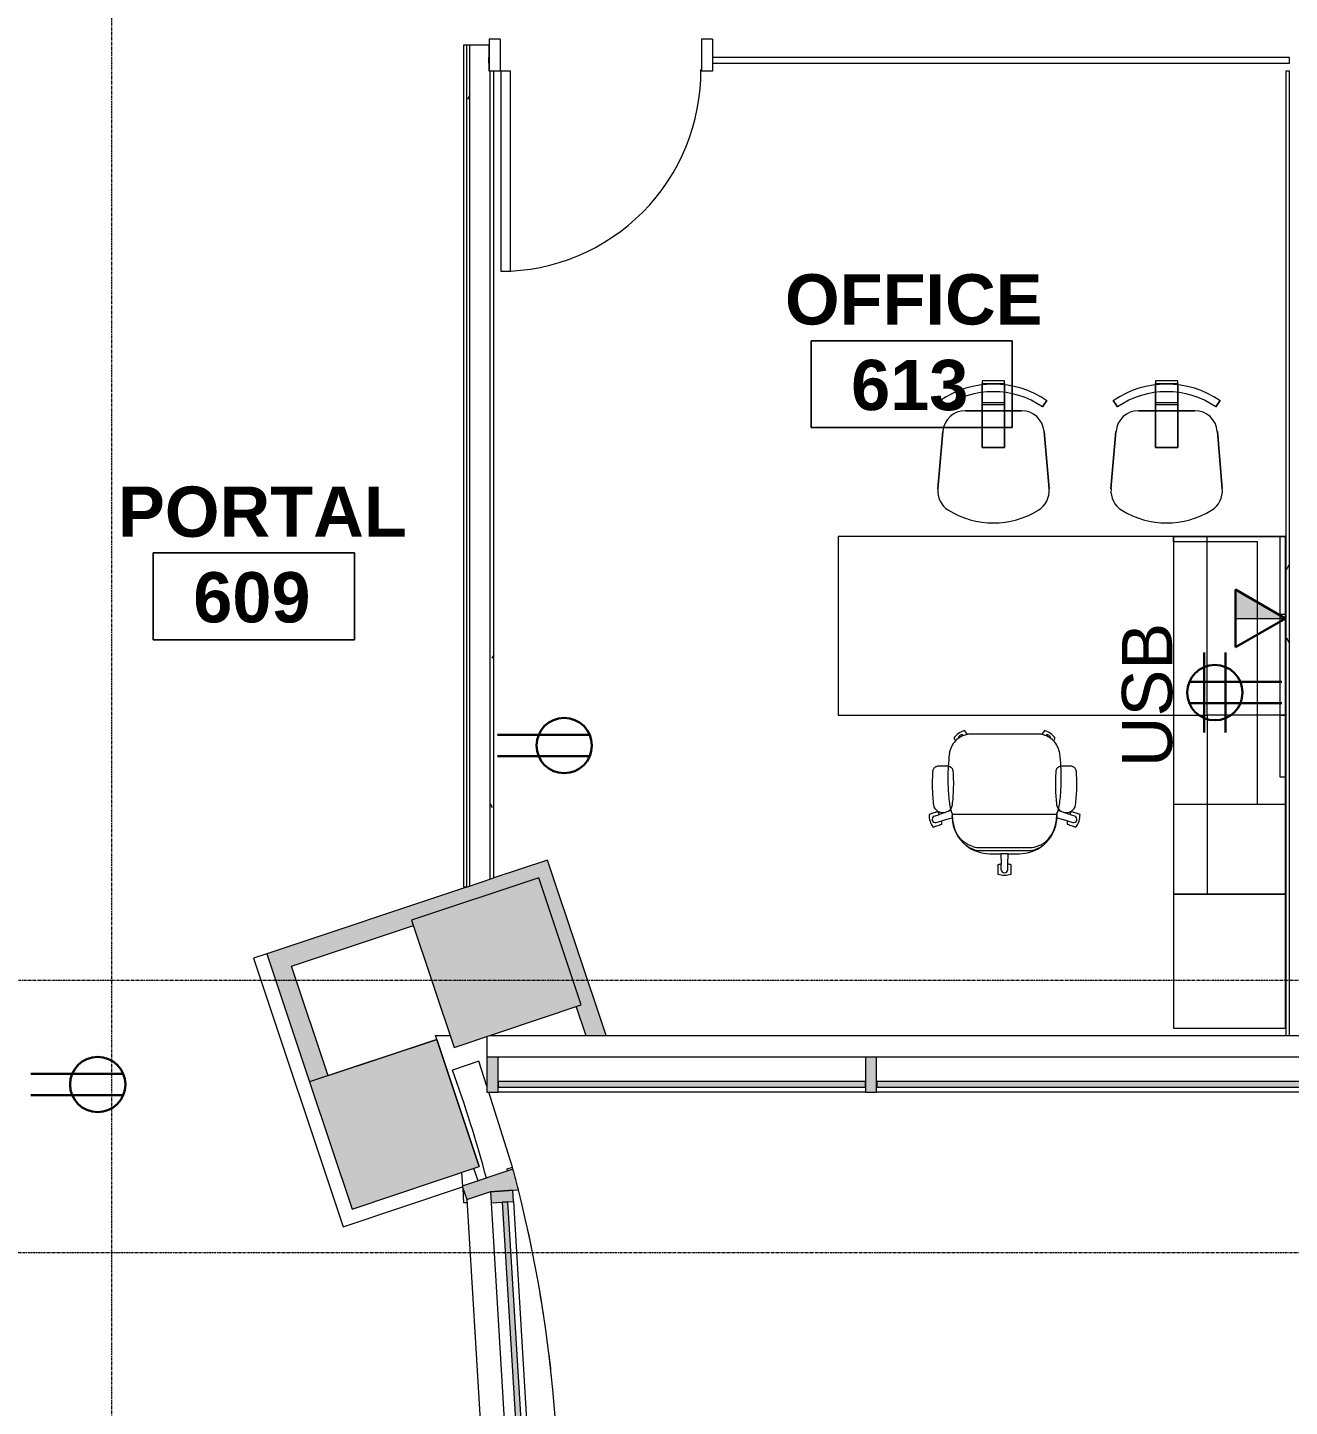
# Model space of a CAD drawing. Header units: inches. Extents: x 2468 to 4886, y -16 to 1381.
# Drawn here: x 3237 to 3462.8, y 263.9 to 510.6 of the extents above; entities that cross this region are included whole.
import ezdxf

# ---------------------------------------------------------------- set-up
doc = ezdxf.new("R2010")
doc.units = ezdxf.units.IN
doc.header["$MEASUREMENT"] = 0
doc.linetypes.add('Grid Line 1_2_', pattern=[0.875, 0.5, -0.125, 0.125, -0.125])
for name, color, linetype, lineweight in [('7200-WISCONSIN-AVE-6TH-FLOOR-031418_dwg', 8, 'Continuous', 9), ('A-ANNO-NOTE', 131, 'Continuous', 30), ('A-AREA-IDEN', 2, 'Continuous', 9), ('A-DOOR', 31, 'Continuous', 13), ('A-DOOR-FRAM', 31, 'Continuous', 20), ('A-GLAZ-CURT', 52, 'Continuous', 9), ('A-GLAZ-CWMG', 51, 'Continuous', 13), ('A-WALL', 113, 'Continuous', 13), ('A-WALL-PATT', 111, 'Continuous', 13), ('Bb-col', 7, 'Continuous', 9), ('Bb-cor', 7, 'Continuous', 9), ('I-FURN', 30, 'Continuous', 9), ('I-WALL', 2, 'Continuous', 13), ('Propidex Polylines', 7, 'Continuous', 9), ('Q-CASE', 31, 'Continuous', 13), ('S-COLS', 52, 'Continuous', 13), ('S-GRID', 1, 'Continuous', 9)]:
    doc.layers.add(name, color=color, linetype=linetype, lineweight=lineweight)
doc.styles.add('Swis721 Lt BT', font='swissl.ttf', dxfattribs={"height": 9})
doc.styles.add('Swis721 Lt BT_B', font='', dxfattribs={"height": 9})
doc.styles.get('Swis721 Lt BT_B').set_extended_font_data('Swis721 Lt BT', bold=True)
pattern_1 = [(0, (0, 0), (30.72, 7.68), [1.267, -21.773, 1.267, -21.773, -122.88]), (0, (0, 0), (30.72, 7.68), [-46.08, 1.267, -44.813, 1.267, -21.773, -53.76]), (0, (0, 0), (30.72, 7.68), [-115.2, 1.267, -14.093, 1.267, -37.133]), (120, (11.52, 3.84), (-22.011075, 22.7643), [1.267, -21.773, 1.267, -21.773, -122.88]), (120, (11.52, 3.84), (-22.011075, 22.7643), [-46.08, 1.267, -44.813, 1.267, -21.773, -53.76]), (120, (11.52, 3.84), (-22.011075, 22.7643), [-115.2, 1.267, -14.093, 1.267, -37.133]), (240, (15.36, 19.2), (-8.708925, -30.4443), [1.267, -21.773, 1.267, -21.773, -122.88]), (240, (15.36, 19.2), (-8.708925, -30.4443), [-46.08, 1.267, -44.813, 1.267, -21.773, -53.76]), (240, (15.36, 19.2), (-8.708925, -30.4443), [-115.2, 1.267, -14.093, 1.267, -37.133])]

# ---------------------------------------------------------------- blocks, each defined once
blk = doc.blocks.new('Concrete-Rectangular-Column - 24 x 24-4901126-6TH FLOOR POWER _ SIGNAL')
at = {"layer": 'S-COLS', "lineweight": 9}
blk.add_hatch(color=7, dxfattribs=at).paths.add_polyline_path([(-12, -12), (12, -12), (12, 12), (-12, 12), (-12, 8.85)], flags=0)
at = {"layer": 'S-COLS', "color": 8, "lineweight": 20}
for p, q in [((12, 12), (-12, 12)), ((-12, 12), (-12, -12)), ((12, -12), (12, 12)), ((-12, -12), (12, -12))]:
    blk.add_line(p, q, dxfattribs=at)
blk = doc.blocks.new('Single Flush - OTJ_SOLIDFLUSH_ALUM-6376844-6TH FLOOR POWER _ SIGNAL')
at = {"layer": 'A-DOOR', "lineweight": 20}
for p, q in [((16.15625, 38.25), (16.15625, 2.4375)), ((17.90625, 38.25), (16.15625, 38.25)), ((17.90625, 2.4375), (17.90625, 38.25)), ((16.15625, 2.4375), (17.90625, 2.4375))]:
    blk.add_line(p, q, dxfattribs=at)
at = {"layer": 'A-DOOR', "lineweight": 9}
blk.add_arc((17.90625, 2.4375), 35.8125, 90, 180.5, dxfattribs=at)
at = {"layer": 'A-DOOR-FRAM'}
for p, q in [((-20, -3.3125), (-20, 2.4375)), ((-20, 2.4375), (-18, 2.4375)), ((-18, -3.3125), (-18, 2.4375)), ((18.000004, -3.3125), (18.000004, 2.4375)), ((18.000004, 2.4375), (20.000004, 2.4375)), ((20.000004, -3.3125), (20.000004, 2.4375)), ((-20, -3.3125), (-18, -3.3125)), ((18.000004, -3.3125), (20.000004, -3.3125))]:
    blk.add_line(p, q, dxfattribs=at)
blk = doc.blocks.new('System Panel - Glazed-6377837-6TH FLOOR POWER _ SIGNAL')
at = {"layer": 'A-GLAZ-CURT', "lineweight": 13}
for p, q in [((31.58, 0.5), (-71.67, 0.5)), ((-71.67, 0.5), (-71.67, -0.5)), ((31.58, -0.5), (31.58, 0.5)), ((71.67, 0.5), (71.58, 0.5)), ((71.58, 0.5), (71.58, -0.5)), ((71.67, -0.5), (71.67, 0.5)), ((-71.67, -0.5), (31.58, -0.5)), ((71.58, -0.5), (71.67, -0.5))]:
    blk.add_line(p, q, dxfattribs=at)
blk = doc.blocks.new('Table-Teknion-Credenza_Top_for_Freestanding_Storage - CJCT20064-V2-6TH FLOOR POWER _ SIGNAL')
at = {"layer": 'I-FURN'}
for p, q in [((32, 10), (-32, 10)), ((-32, 10), (-32, 9)), ((32, -4), (32, 10)), ((-32, 9), (-32, -10)), ((32, -10), (32, -4)), ((-32, -10), (32, -10))]:
    blk.add_line(p, q, dxfattribs=at)
blk = doc.blocks.new('Storage-Teknion-Wall_Panel_Open_Shelves - CJWO3HF1432-V3-6TH FLOOR POWER _ SIGNAL')
at = {"layer": 'I-FURN'}
for p, q in [((16, 1), (-16, 1)), ((-16, 1), (-16, -13)), ((16, -13), (16, 1)), ((-16, -13), (16, -13))]:
    blk.add_line(p, q, dxfattribs=at)
blk = doc.blocks.new('Storage-Teknion-Wall_Panel_Under_Wall_Mount_Storage_Tackable - CJWUT2HF32-V4-6TH FLOOR POWER _ SIGNAL')
at = {"layer": 'I-FURN'}
for p, q in [((16, 0), (-16, 0)), ((-16, 0), (-16, -1)), ((-16, -1), (16, -1)), ((16, -1), (16, 0))]:
    blk.add_line(p, q, dxfattribs=at)
blk = doc.blocks.new('Support-Teknion-Power_Trunk_with_End_Gable - CJPTG292048-V20-6TH FLOOR POWER _ SIGNAL')
at = {"layer": 'I-FURN'}
for p, q in [((23, 15), (24, 15)), ((23, 9), (23, 15)), ((24, 15), (24, 9)), ((23, 0), (23, 9)), ((24, 9), (24, -4)), ((-24, 0), (-8, 0)), ((-24, -5), (-24, 0)), ((-8, 0), (23, 0)), ((-19, -4), (-19, -5)), ((10, -4), (-19, -4)), ((10, -5), (10, -4)), ((24, -4), (24, -5)), ((-19, -5), (-24, -5)), ((24, -5), (10, -5))]:
    blk.add_line(p, q, dxfattribs=at)
blk = doc.blocks.new('Table-Teknion-Run_Off_Fixed_Journal_Leg - CJRF3266-5115852-6TH FLOOR POWER _ SIGNAL')
at = {"layer": 'I-FURN'}
for p, q in [((33, 16), (-33, 16)), ((-33, 16), (-33, -16)), ((33, -16), (33, 16)), ((-33, -16), (33, -16))]:
    blk.add_line(p, q, dxfattribs=at)
blk = doc.blocks.new('Storage-Teknion-Tower_Pedestal_Coat_and_Open_Shelves - CJTPF692024-5115853-6TH FLOOR POWER _ SIGNAL')
at = {"layer": 'I-FURN'}
for p, q in [((12, 20), (-12, 20)), ((-12, 20), (-12, 0)), ((12, 0), (12, 20)), ((-12, 0), (12, 0))]:
    blk.add_line(p, q, dxfattribs=at)
blk = doc.blocks.new('Chair-Teknion-Projek - No Headrest_  Fixed T-Arms-V47-6TH FLOOR POWER _ SIGNAL')
at = {"layer": 'I-FURN'}
for p, q in [((-1.18, 13.82), (-1.18, 13.45)), ((-1.18, 13.33), (-1.18, 12.66)), ((-1.18, 12.54), (-1.18, 12.17)), ((-0.6, 13.04), (-0.61, 12.02)), ((0.6, 13.04), (0.61, 12.02)), ((1.18, 13.45), (1.18, 13.82)), ((1.18, 12.66), (1.18, 13.33)), ((1.18, 12.17), (1.18, 12.54)), ((-0.63, 10.17), (-2.65, 10.17)), ((-0.61, 12.02), (-0.63, 10.17)), ((-0.63, 10.17), (0.64, 10.17)), ((0.64, 10.17), (0.61, 12.02)), ((2.65, 10.17), (0.64, 10.17)), ((4.23, 9.61), (-4.23, 9.61)), ((4.23, 9.07), (-4.23, 9.07)), ((-12.42, 5.28), (-12.78, 5.39)), ((-11.67, 5.03), (-12.31, 5.24)), ((-11.2, 4.88), (-11.56, 5)), ((11.56, 5), (11.2, 4.88)), ((12.31, 5.24), (11.67, 5.03)), ((12.78, 5.39), (12.42, 5.28)), ((-13.51, 3.15), (-13.15, 3.03)), ((-13.04, 2.99), (-12.4, 2.79)), ((-12.59, 3.46), (-11.62, 3.13)), ((-12.29, 2.75), (-11.93, 2.64)), ((-11.24, 4.3), (-12.21, 4.6)), ((-9.39, 3.16), (9.39, 3.16)), ((12.22, 4.6), (11.24, 4.3)), ((12.59, 3.46), (11.62, 3.13)), ((11.93, 2.64), (12.29, 2.75)), ((12.4, 2.79), (13.04, 2.99)), ((13.15, 3.03), (13.51, 3.15)), ((-11.87, -5.48), (-11.02, -5.48)), ((-11.02, -5.48), (-10.17, -5.48)), ((10.17, -5.48), (11.02, -5.48)), ((11.02, -5.48), (11.87, -5.48)), ((-8.86, -10.18), (-9.08, -10.49)), ((-8.76, -10.04), (-8.79, -10.09)), ((-7.17, -11.87), (-6.95, -11.57)), ((-6.88, -11.48), (-6.65, -11.17)), ((-5.91, -11.24), (5.91, -11.24)), ((6.65, -11.17), (6.88, -11.48)), ((6.95, -11.57), (7.17, -11.87)), ((8.79, -10.09), (8.76, -10.04)), ((9.08, -10.49), (8.86, -10.18))]:
    blk.add_line(p, q, dxfattribs=at)
at = {"layer": 'I-FURN', "flags": 128}
for points in [[(-11.62, 3.13), (-10.6, 2.79), (-9.58, 2.44)], [(-9.39, 3.72), (-10.32, 4.01), (-11.24, 4.3)], [(11.24, 4.3), (10.32, 4.01), (9.39, 3.72)], [(9.58, 2.44), (10.6, 2.79), (11.62, 3.13)]]:
    blk.add_lwpolyline(points, dxfattribs=at)
at = {"layer": 'I-FURN'}
for centre, radius, start, end in [((0, 10.37), 3.64, 71.0766, 108.9234), ((-1.12, 13.45), 0.062, 180, 255.4949), ((-1.12, 13.33), 0.062, 104.5051, 180), ((-1.12, 12.66), 0.062, 180, 255.4949), ((-1.12, 12.54), 0.062, 104.5051, 180), ((0, 12.99), 0.6, 4.6052, 175.3948), ((1.12, 13.45), 0.062, 284.5051, 0), ((1.12, 13.33), 0.062, 0, 75.4949), ((1.12, 12.66), 0.062, 284.5051, 0), ((1.12, 12.54), 0.062, 360, 75.4949), ((-2.65, 3.42), 6.75, 90, 128.2502), ((0, 15.62), 3.65, 251.125, 260.3423), ((0, 15.62), 3.65, 279.6577, 288.875), ((2.65, 3.42), 6.75, 51.7498, 90), ((-2.64, 3.42), 6.76, 128.2502, 177.4222), ((-4.23, 5.34), 4.26, 110.8332, 127.5604), ((-4.23, 5.34), 4.26, 90, 110.8332), ((-4.46, 4.82), 4.25, 86.8142, 106.3928), ((4.23, 5.34), 4.26, 69.1668, 90), ((4.46, 4.82), 4.25, 73.6072, 93.1858), ((4.23, 5.34), 4.26, 52.4396, 69.1668), ((2.64, 3.42), 6.76, 2.5778, 51.7498), ((-9.87, 3.21), 3.64, 143.0766, 180.9234), ((-12.44, 5.22), 0.062, 356.5051, 72), ((-12.33, 5.18), 0.062, 72, 147.4949), ((-11.69, 4.98), 0.062, 356.5051, 72), ((-11.58, 4.94), 0.062, 72, 147.4949), ((11.58, 4.94), 0.062, 32.5051, 108), ((11.69, 4.98), 0.062, 108, 183.4949), ((12.33, 5.18), 0.062, 32.5051, 108), ((12.44, 5.22), 0.062, 108, 183.4949), ((9.87, 3.21), 3.64, 359.0766, 36.9234), ((-13.13, 3.09), 0.062, 252, 327.4949), ((-13.02, 3.05), 0.062, 176.5051, 252), ((-12.36, 4.01), 0.6, 75.7003, 247.3948), ((-11.07, 1.13), 1.68, 88.2371, 181.0514), ((-12.38, 2.85), 0.062, 252, 327.4949), ((-12.27, 2.81), 0.062, 176.5051, 252), ((-14.86, 4.83), 3.65, 323.125, 332.3423), ((-14.86, 4.83), 3.65, 351.6577, 0.875), ((-10.97, 1.13), 1.68, 358.9487, 91.7629), ((-5.24, 1.24), 4.5, 154.7303, 164.55), ((-3.3, 3.44), 6.1, 177.3817, 182.6183), ((10.97, 1.13), 1.68, 88.2371, 181.0513), ((5.25, 1.25), 4.49, 15.4405, 25.2792), ((2.64, 3.42), 6.76, 357.851, 2.702), ((11.07, 1.13), 1.68, 358.9486, 91.7629), ((14.86, 4.83), 3.65, 179.125, 188.3423), ((14.86, 4.83), 3.65, 207.6577, 216.875), ((12.36, 4.01), 0.6, 292.6052, 103.3948), ((12.27, 2.81), 0.062, 288, 3.4949), ((12.38, 2.85), 0.062, 212.5051, 288), ((13.02, 3.05), 0.062, 288, 3.4949), ((13.13, 3.09), 0.062, 212.5051, 288), ((24.25, -3.32), 34.4, 172.6337, 177.3404), ((-1.73, 0.04), 8.21, 165.0008, 172.6326), ((-1.73, 0.04), 8.21, 163.0114, 165.0008), ((1.73, 0.04), 8.21, 14.9992, 16.9886), ((1.73, 0.04), 8.21, 7.3674, 14.9992), ((-24.25, -3.32), 34.4, 2.6596, 7.3674), ((24.63, -3.33), 34.78, 177.4079, 183.5219), ((-24.63, -3.33), 34.78, 356.4781, 2.5921), ((24.63, -3.33), 34.78, 183.5219, 187.2835), ((-24.63, -3.33), 34.78, 352.7165, 356.4781), ((-5.91, -7.24), 4, 187.2835, 224.5938), ((5.91, -7.24), 4, 315.4062, 352.7165), ((-6.1, -8.39), 3.64, 215.0766, 252.9234), ((-8.81, -10.22), 0.062, 68.5051, 144), ((-8.74, -10.12), 0.062, 144, 219.4949), ((-5.91, -7.24), 4, 224.5938, 259.2841), ((-7.64, -10.51), 0.6, 177.9823, 306.3956), ((-6.93, -11.44), 0.062, 248.5051, 324), ((-7, -11.54), 0.062, 324, 39.4949), ((-5.91, -7.24), 4, 259.2841, 270), ((5.91, -7.24), 4, 270, 280.7159), ((5.91, -7.24), 4, 280.7159, 315.4062), ((6.93, -11.44), 0.062, 216, 291.4949), ((7, -11.54), 0.062, 140.5051, 216), ((6.1, -8.39), 3.64, 287.0766, 324.9234), ((7.64, -10.51), 0.6, 233.6044, 2.0177), ((8.74, -10.12), 0.062, 320.5051, 36), ((8.81, -10.22), 0.062, 36, 111.4949)]:
    blk.add_arc(centre, radius, start, end, dxfattribs=at)
for points in [[(-5.66, 8.9), (-8.07, 8.21), (-9.33, 5.79), (-9.33, 3.16)], [(5.66, 8.9), (8.07, 8.21), (9.33, 5.79), (9.33, 3.16)], [(-12.75, 1.09), (-12.85, 0.16), (-12.97, -1.72), (-12.93, -3.6), (-12.86, -4.54)], [(-9.18, -4.54), (-9.11, -3.6), (-9.06, -1.72), (-9.18, 0.16), (-9.29, 1.09)], [(9.29, 1.09), (9.18, 0.16), (9.06, -1.72), (9.11, -3.6), (9.18, -4.54)], [(12.86, -4.54), (12.93, -3.6), (12.97, -1.72), (12.85, 0.16), (12.75, 1.09)], [(-12.86, -4.54), (-12.85, -4.63), (-12.82, -4.79), (-12.71, -5.02), (-12.55, -5.21), (-12.35, -5.36), (-12.12, -5.46), (-11.95, -5.48), (-11.87, -5.48)], [(-10.17, -5.48), (-10.08, -5.48), (-9.92, -5.46), (-9.68, -5.36), (-9.48, -5.21), (-9.32, -5.02), (-9.21, -4.79), (-9.18, -4.63), (-9.18, -4.54)], [(9.18, -4.54), (9.18, -4.63), (9.21, -4.79), (9.32, -5.02), (9.48, -5.21), (9.68, -5.36), (9.92, -5.46), (10.08, -5.48), (10.17, -5.48)], [(11.87, -5.48), (11.95, -5.48), (12.12, -5.46), (12.35, -5.36), (12.55, -5.21), (12.71, -5.02), (12.82, -4.79), (12.85, -4.63), (12.86, -4.54)]]:
    blk.add_open_spline(points, degree=3, dxfattribs=at)
blk = doc.blocks.new('Storage-Teknion-Pedestal_Unfinished_Top_2_High - CJPCSB2016-V6-6TH FLOOR POWER _ SIGNAL')
at = {"layer": 'I-FURN'}
for p, q in [((8, 20), (-8, 20)), ((-8, 20), (-8, 6)), ((8, 6), (8, 20)), ((-8, 6), (-8, 0)), ((8, 0), (8, 6)), ((-8, 0), (8, 0))]:
    blk.add_line(p, q, dxfattribs=at)
blk = doc.blocks.new('F-Chairs1 - Side 01-5241002-6TH FLOOR POWER _ SIGNAL')
at = {"layer": 'I-FURN'}
for p, q in [((2, 0), (-2, 0)), ((-2, 0), (-2, -0.46)), ((2, 0), (-2, 0)), ((-2, 0), (-2, -0.72)), ((2, -0.46), (2, 0)), ((2, -0.72), (2, 0)), ((-2, -0.46), (2, -0.46)), ((-2, -0.46), (2, -0.46)), ((-2, -0.72), (-2, -0.46)), ((-2, -0.72), (-2, -2.09)), ((-2, -2.09), (-2, -0.72)), ((-2, -2.09), (-2, -3.91)), ((-2, -4.21), (-2, -2.09)), ((2, -0.46), (2, -0.72)), ((2, -0.72), (2, -2.09)), ((2, -2.09), (2, -0.72)), ((2, -2.09), (2, -4.21)), ((2, -3.91), (2, -2.09)), ((-9.57, -3.52), (-8.8, -4.64)), ((-9.57, -3.52), (-8.8, -4.64)), ((-8.8, -4.64), (-9.57, -3.52)), ((-2, -3.91), (-2, -5.32)), ((2, -3.91), (-2, -3.91)), ((-2, -4.21), (2, -4.21)), ((-2, -5.32), (-2, -4.21)), ((2, -5.32), (2, -3.91)), ((2, -4.21), (2, -5.32)), ((8.8, -4.64), (9.57, -3.52)), ((8.8, -4.64), (9.57, -3.52)), ((9.57, -3.52), (8.8, -4.64)), ((5.02, -5.32), (-5.02, -5.32)), ((5.02, -5.32), (-5.02, -5.32)), ((-5.02, -5.32), (5.02, -5.32)), ((-2, -5.32), (-2, -11.91)), ((-2, -11.91), (-2, -5.32)), ((2, -5.32), (2, -11.91)), ((2, -11.91), (2, -5.32)), ((-9.07, -9.03), (-9.96, -19.32)), ((-9.07, -9.03), (-9.96, -19.32)), ((-9.96, -19.32), (-9.07, -9.03)), ((9.96, -19.32), (9.07, -9.03)), ((9.96, -19.32), (9.07, -9.03)), ((9.07, -9.03), (9.96, -19.32)), ((2, -11.91), (-2, -11.91)), ((-2, -11.91), (2, -11.91))]:
    blk.add_line(p, q, dxfattribs=at)
for centre, radius, start, end in [((0, -17.51), 16.94, 55.6197, 124.3803), ((0, -17.51), 16.94, 55.6197, 124.3803), ((0, -17.51), 16.94, 55.6197, 124.3803), ((0, -17.51), 15.59, 55.6197, 124.3803), ((0, -17.51), 15.59, 55.6197, 124.3803), ((0, -17.51), 15.59, 55.6197, 124.3803), ((-5.02, -9.38), 4.06, 90, 175.0303), ((-5.02, -9.38), 4.06, 90, 175.0303), ((-5.02, -9.38), 4.06, 90, 175.0303), ((5.02, -9.38), 4.06, 4.9697, 90), ((5.02, -9.38), 4.06, 4.9697, 90), ((5.02, -9.38), 4.06, 4.9697, 90), ((-5.91, -19.67), 4.06, 175.0303, 238.407), ((-5.91, -19.67), 4.06, 175.0303, 238.407), ((-5.91, -19.67), 4.06, 175.0303, 238.407), ((5.91, -19.67), 4.06, 301.593, 4.9697), ((5.91, -19.67), 4.06, 301.593, 4.9697), ((5.91, -19.67), 4.06, 301.593, 4.9697), ((0, -10.06), 15.35, 238.407, 301.593), ((0, -10.06), 15.35, 238.407, 301.593), ((0, -10.06), 15.35, 238.407, 301.593)]:
    blk.add_arc(centre, radius, start, end, dxfattribs=at)
blk = doc.blocks.new('System Panel - Glazed-5927104-6TH FLOOR POWER _ SIGNAL')
at = {"layer": 'A-GLAZ-CURT'}
blk.add_hatch(color=7, dxfattribs=at).paths.add_polyline_path([(-22.34, -0.5), (32.87, -0.5), (32.87, 0.5), (-32.88, 0.5), (-32.88, -0.5), (-23.09, -0.5)], flags=0)
at = {"layer": 'A-GLAZ-CURT', "color": 8, "lineweight": 20}
for p, q in [((32.87, 0.5), (-32.88, 0.5)), ((-32.88, 0.5), (-32.88, -0.5)), ((32.87, -0.5), (32.87, 0.5)), ((-32.88, -0.5), (32.87, -0.5))]:
    blk.add_line(p, q, dxfattribs=at)
blk = doc.blocks.new('System Panel - Glazed-5927105-6TH FLOOR POWER _ SIGNAL')
at = {"layer": 'A-GLAZ-CURT'}
blk.add_hatch(color=7, dxfattribs=at).paths.add_polyline_path([(42.06, -0.5), (42.06, 0.5), (-42.06, 0.5), (-42.06, -0.5)], flags=0)
at = {"layer": 'A-GLAZ-CURT', "color": 8, "lineweight": 20}
for p, q in [((42.06, 0.5), (-42.06, 0.5)), ((-42.06, 0.5), (-42.06, -0.5)), ((42.06, -0.5), (42.06, 0.5)), ((-42.06, -0.5), (42.06, -0.5))]:
    blk.add_line(p, q, dxfattribs=at)
blk = doc.blocks.new('Rectangular Mullion - 2_ x 6_ rectangular-5927114-6TH FLOOR POWER _ SIGNAL')
at = {"layer": 'A-GLAZ-CWMG', "lineweight": 9}
blk.add_hatch(color=7, dxfattribs=at).paths.add_polyline_path([(-2, 1.37), (-2, -4.88), (0, -4.88), (-0.04, 1.37)], flags=0)
at = {"layer": 'A-GLAZ-CWMG', "color": 8, "lineweight": 20}
for p, q in [((0, 1.37), (-2, 1.37)), ((-2, 1.37), (-2, -4.88)), ((0, -4.88), (0, 1.37)), ((-2, -4.88), (0, -4.88))]:
    blk.add_line(p, q, dxfattribs=at)
blk = doc.blocks.new('Rectangular Mullion - 2_ x 6_ rectangular-5909324-6TH FLOOR POWER _ SIGNAL')
at = {"layer": 'A-GLAZ-CWMG', "lineweight": 9}
for p, q in [((3386.91, 326.38), (3321.16, 326.38)), ((3386.91, 320.13), (3321.16, 320.13))]:
    blk.add_line(p, q, dxfattribs=at)
blk = doc.blocks.new('Rectangular Mullion - 2_ x 6_ rectangular-5927116-6TH FLOOR POWER _ SIGNAL')
at = {"layer": 'A-GLAZ-CWMG', "lineweight": 9}
blk.add_hatch(color=7, dxfattribs=at).paths.add_polyline_path([(-1, 1.37), (1, 1.37), (1, -4.88), (-1, -4.88), (-1, -3.1)], flags=0)
at = {"layer": 'A-GLAZ-CWMG', "color": 8, "lineweight": 20}
for p, q in [((-1, 1.37), (1, 1.37)), ((-1, -4.88), (-1, 1.37)), ((1, 1.37), (1, -4.88)), ((1, -4.88), (-1, -4.88))]:
    blk.add_line(p, q, dxfattribs=at)
blk = doc.blocks.new('Rectangular Mullion - 2_ x 6_ rectangular-5909326-6TH FLOOR POWER _ SIGNAL')
at = {"layer": 'A-GLAZ-CWMG', "lineweight": 9}
for p, q in [((3473.04, 326.38), (3388.91, 326.38)), ((3473.04, 320.13), (3388.91, 320.13))]:
    blk.add_line(p, q, dxfattribs=at)
blk = doc.blocks.new('System Panel - Glazed-6227193-6TH FLOOR POWER _ SIGNAL')
at = {"layer": 'A-GLAZ-CURT'}
blk.add_hatch(color=7, dxfattribs=at).paths.add_polyline_path([(-42.37, 0.5), (-42.37, -0.5), (42.37, -0.5), (42.37, 0.5), (-23.6, 0.5)], flags=0)
at = {"layer": 'A-GLAZ-CURT', "color": 8, "lineweight": 20}
for p, q in [((42.37, 0.5), (-42.37, 0.5)), ((-42.37, 0.5), (-42.37, -0.5)), ((42.37, -0.5), (42.37, 0.5)), ((-42.37, -0.5), (42.37, -0.5))]:
    blk.add_line(p, q, dxfattribs=at)
blk = doc.blocks.new('Rectangular Mullion - 2_ x 4_ rectangular 2-6226832-6TH FLOOR POWER _ SIGNAL')
at = {"layer": 'A-GLAZ-CWMG', "lineweight": 9}
blk.add_hatch(color=7, dxfattribs=at).paths.add_polyline_path([(-2, 1.5), (0, 1.5), (-0.02, -2.5), (-2, -2.5), (-2, 1.19)], flags=0)
at = {"layer": 'A-GLAZ-CWMG', "color": 8, "lineweight": 20}
for p, q in [((-2, 1.5), (0, 1.5)), ((-2, -2.5), (-2, 1.5)), ((0, 1.5), (0, -2.5)), ((0, -2.5), (-2, -2.5))]:
    blk.add_line(p, q, dxfattribs=at)
blk = doc.blocks.new('Rectangular Mullion - 2_ x 4_ rectangular 2-5917174-6TH FLOOR POWER _ SIGNAL')
at = {"layer": 'A-GLAZ-CWMG', "lineweight": 9}
for p, q in [((3317.54, 178.85), (3279.71, 103.02)), ((3321.12, 177.06), (3283.29, 101.24))]:
    blk.add_line(p, q, dxfattribs=at)
blk = doc.blocks.new('Walls 6 - Walls 6-5918263-6TH FLOOR POWER _ SIGNAL')
at = {"layer": 'A-WALL', "lineweight": 9}
h = blk.add_hatch(color=7, dxfattribs=at)
h.paths.add_polyline_path([(3062.11, 5.88), (3061.8, 10.96), (3062.67, 15.26), (3057.91, 16.23), (3057.11, 12.31), (3033.59, 17.11), (3034.39, 21.02), (3029.61, 22), (3028.74, 17.69), (3026.46, 13.14), (3035.27, 10.82), (3044.15, 8.83), (3053.1, 7.18), (3061.9, 5.91)], flags=0)
h.paths.add_polyline_path([(3150.7, 11.27), (3159.47, 13.66), (3168.15, 16.38), (3176.72, 19.43), (3185.17, 22.81), (3182.39, 27), (3180.98, 31.21), (3148.98, 20.52), (3150.39, 16.31), (3150.69, 11.33)], flags=0)
h.paths.add_polyline_path([(2947.06, 52.76), (2949.33, 57.31), (2952.24, 60.6), (2926.98, 82.97), (2924.07, 79.68), (2919.82, 76.87), (2926.98, 69.82), (2932.99, 64.3), (2939.91, 58.39), (2946.73, 53.02)], flags=0)
h.paths.add_polyline_path([(3259.2, 71.76), (3266.25, 78.91), (3271.77, 84.92), (3278.06, 92.34), (3283.28, 99.01), (3278.75, 101.27), (3275.46, 104.18), (3272.23, 100.53), (3275.22, 97.88), (3259.31, 79.91), (3256.32, 82.56), (3253.1, 78.91), (3256.42, 75.96), (3259.17, 71.8)], flags=0)
h.paths.add_polyline_path([(3322.93, 178.4), (3325.25, 187.2), (3327.41, 197.02), (3328.88, 205.03), (3330.19, 214.04), (3325.11, 213.73), (3320.8, 214.61), (3314.07, 181.55), (3318.37, 180.67), (3322.89, 178.42)], flags=0)
h.paths.add_polyline_path([(3315.55, 300.92), (3319.72, 302.31), (3324.8, 302.62), (3323.84, 306.31), (3314.76, 303.28), (3315.39, 301.38)], flags=0)
at = {"layer": 'A-WALL', "color": 8, "lineweight": 20}
for p, q in [((3323.84, 306.31), (3314.76, 303.28)), ((3314.76, 303.28), (3315.55, 300.92)), ((3315.55, 300.92), (3319.72, 302.31)), ((3319.72, 302.31), (3324.8, 302.62))]:
    blk.add_line(p, q, dxfattribs=at)
at = {"layer": 'A-WALL', "lineweight": 9}
blk.add_line((3315.55, 300.92), (3320.8, 214.61), dxfattribs=at)
at = {"layer": 'A-WALL', "color": 8, "lineweight": 20}
blk.add_arc((3092.12, 244), 239.95, 14.1392, 15.0511, dxfattribs=at)
at = {"layer": 'A-WALL', "lineweight": 9}
blk.add_arc((3092.12, 244), 239.95, 352.8251, 14.1414, dxfattribs=at)
blk = doc.blocks.new('Conference Wood wall18 - Conference Wood wall-6217307-6TH FLOOR POWER _ SIGNAL')
at = {"layer": 'Q-CASE', "lineweight": 20}
for p, q in [((3315.01, 507.46), (3315.01, 356.87)), ((3315.55, 507.46), (3315.01, 507.46)), ((3315.55, 356.87), (3315.55, 507.46)), ((3315.01, 356.87), (3315.55, 356.87))]:
    blk.add_line(p, q, dxfattribs=at)
blk = doc.blocks.new('7200-WISCONSIN-AVE-6TH-FLOOR-031418_dwg-5450642-6TH FLOOR POWER _ SIGNAL')
at = {"layer": 'Bb-col', "flags": 128}
blk.add_lwpolyline([(3290.74, 323.07), (3310.19, 329.57), (3317.8, 306.81)], dxfattribs=at)
at = {"layer": 'Bb-cor'}
for p, q in [((3319.7, 330.25), (3336.85, 330.25)), ((3340.54, 330.25), (3462.11, 330.25)), ((3317.61, 304.23), (3316.85, 306.48)), ((3323.84, 306.31), (3323.74, 306.68))]:
    blk.add_line(p, q, dxfattribs=at)
at = {"layer": 'Bb-cor', "flags": 128}
for points in [[(3279.77, 344.86), (3277.4, 344.07), (3293.46, 296.04), (3314.8, 303.17)], [(3319.16, 321.17), (3317.75, 325.64), (3313.01, 324.05)], [(3322.88, 305.99), (3322.77, 306.42), (3323.74, 306.68), (3319.49, 320.13)]]:
    blk.add_lwpolyline(points, dxfattribs=at)
at = {"layer": 'Bb-cor'}
for centre, radius, start, end in [((3092.04, 243.99), 235.03, 14.9749, 19.9166), ((3092.12, 244), 239.95, 11.6232, 12.4225), ((3092.12, 244), 239.95, 8.7631, 9.724), ((3092.12, 244), 239.95, 6.0311, 6.9764)]:
    blk.add_arc(centre, radius, start, end, dxfattribs=at)
at = {"layer": 'Propidex Polylines'}
blk.add_line((3314.87, 303.32), (3314.71, 305.76), dxfattribs=at)
at = {"layer": 'Propidex Polylines', "flags": 128}
for points in [[(3317.79, 306.82), (3309.96, 330.25), (3312.59, 330.25)], [(3315.59, 300.3), (3315.07, 300.3), (3314.9, 302.85)]]:
    blk.add_lwpolyline(points, dxfattribs=at)
blk = doc.blocks.new('Room Tag - Room Name and Number-3379422-6TH FLOOR POWER _ SIGNAL')
at = {"layer": 'A-AREA-IDEN'}
for p, q in [((-0.1881, -0.1636), (-0.1881, -0.0018)), ((-0.1881, -0.0018), (0.1869, -0.0018)), ((0.1869, -0.0018), (-0.1881, -0.0018)), ((-0.1881, -0.0018), (-0.1881, -0.1636)), ((0.1869, -0.0018), (0.1869, -0.1636)), ((0.1869, -0.1636), (0.1869, -0.0018)), ((0.1869, -0.1636), (-0.1881, -0.1636)), ((-0.1881, -0.1636), (0.1869, -0.1636))]:
    blk.add_line(p, q, dxfattribs=at)

msp = doc.modelspace()

# ---------------------------------------------------------------- hatches: boundary and pattern name
at = {"layer": 'A-ANNO-NOTE', "lineweight": 9}
msp.add_hatch(color=256, dxfattribs=at).paths.add_polyline_path([(3453.11, 404.88), (3462.05, 404.88), (3453.11, 410.04), (3453.11, 408.66)], flags=0)
at = {"layer": 'A-WALL-PATT', "lineweight": 9}
h = msp.add_hatch(dxfattribs=at)
h.set_pattern_fill('FP_1', color=256, style=0, pattern_type=2)
h.set_pattern_definition(pattern_1)
h.paths.add_polyline_path([(3315.51, 356.81), (3316.14, 357.02), (3316.14, 507.46), (3315.51, 507.46), (3315.51, 357.02)], flags=0)
h = msp.add_hatch(dxfattribs=at)
h.set_pattern_fill('FP_1', color=256, style=0, pattern_type=2)
h.set_pattern_definition(pattern_1)
h.paths.add_polyline_path([(3319.76, 358.23), (3320.39, 358.44), (3320.39, 502.81), (3319.76, 502.81), (3319.76, 358.34)], flags=0)
h = msp.add_hatch(dxfattribs=at)
h.set_pattern_fill('FP_1', color=256, style=0, pattern_type=2)
h.set_pattern_definition(pattern_1)
h.paths.add_polyline_path([(3462.73, 330.25), (3462.73, 502.81), (3462.11, 502.81), (3462.11, 330.25)], flags=0)
for points in [[(3280.88, 341.54), (3306.01, 349.94), (3305.7, 350.88), (3328.46, 358.49), (3328.77, 357.55), (3331.15, 358.34), (3330.04, 361.66), (3279.77, 344.86), (3280.51, 342.65)], [(3336.85, 330.25), (3340.54, 330.25), (3331.15, 358.34), (3328.77, 357.55), (3336.07, 335.73), (3335.12, 335.41), (3336.07, 332.58)], [(3287.43, 321.95), (3290.75, 323.06), (3284.2, 342.65), (3280.88, 341.54), (3286.54, 324.6)]]:
    msp.add_hatch(color=7, dxfattribs=at).paths.add_polyline_path(points, flags=0)

# ---------------------------------------------------------------- linework, layer by layer
at = {"layer": 'A-ANNO-NOTE', "lineweight": 9}
for p, q in [((3462.05, 404.88), (3453.11, 410.04)), ((3453.11, 410.04), (3453.11, 404.88)), ((3453.11, 404.88), (3462.05, 404.88))]:
    msp.add_line(p, q, dxfattribs=at)
at = {"layer": 'A-ANNO-NOTE'}
for p, q in [((3462.05, 404.88), (3453.11, 410.04)), ((3453.11, 399.72), (3453.11, 410.04)), ((3462.05, 404.88), (3453.11, 399.72)), ((3447.51, 384.45), (3447.51, 398.79)), ((3451.35, 384.45), (3451.35, 398.79)), ((3461.39, 393.54), (3444.87, 393.54)), ((3461.39, 389.7), (3444.87, 389.7)), ((3321.04, 384.05), (3337.57, 384.05)), ((3321.04, 380.22), (3337.57, 380.22)), ((3237.58, 323.41), (3254.11, 323.41)), ((3237.58, 319.58), (3254.11, 319.58))]:
    msp.add_line(p, q, dxfattribs=at)
for centre in [(3449.43, 391.62), (3333, 382.14), (3249.54, 321.49)]:
    msp.add_circle(centre, 4.95, dxfattribs=at)
at = {"layer": 'A-WALL'}
for p, q in [((3316.14, 357.02), (3316.14, 507.46)), ((3319.76, 358.23), (3319.76, 502.81)), ((3462.73, 502.81), (3462.73, 330.25)), ((3315.51, 356.81), (3320.39, 358.44))]:
    msp.add_line(p, q, dxfattribs=at)
at = {"layer": 'A-WALL', "lineweight": 9}
for p, q in [((3319.21, 326.38), (3319.21, 330.09)), ((3319.69, 330.25), (3336.85, 330.25)), ((3340.54, 330.25), (3462.11, 330.25))]:
    msp.add_line(p, q, dxfattribs=at)
at = {"layer": 'I-WALL'}
for p, q in [((3315.51, 507.46), (3315.51, 356.81)), ((3319.55, 507.46), (3315.51, 507.46)), ((3319.55, 502.81), (3319.55, 507.46)), ((3320.39, 502.81), (3319.55, 502.81)), ((3320.39, 358.44), (3320.39, 502.81)), ((3462.8, 502.81), (3462.11, 502.81)), ((3462.11, 502.81), (3462.11, 330.25)), ((3462.11, 330.25), (3466.98, 330.25))]:
    msp.add_line(p, q, dxfattribs=at)
at = {"layer": 'I-WALL', "color": 8, "lineweight": 20}
for p, q in [((3330.04, 361.66), (3320.39, 358.44)), ((3340.54, 330.25), (3330.04, 361.66)), ((3315.51, 356.81), (3279.77, 344.86)), ((3284.2, 342.65), (3306.01, 349.94)), ((3279.77, 344.86), (3287.43, 321.95)), ((3290.75, 323.06), (3284.2, 342.65)), ((3335.12, 335.41), (3336.85, 330.25)), ((3336.85, 330.25), (3340.54, 330.25))]:
    msp.add_line(p, q, dxfattribs=at)
at = {"layer": 'S-GRID', "linetype": 'Grid Line 1_2_'}
for p, q in [((3252, 1356.78), (3252, -16.1)), ((4862.49, 340.12), (2467.88, 340.12)), ((2467.88, 291.42), (4862.49, 291.42))]:
    msp.add_line(p, q, dxfattribs=at)

# ---------------------------------------------------------------- block references
at = {"layer": '7200-WISCONSIN-AVE-6TH-FLOOR-031418_dwg', "color": 7}
msp.add_blockref('7200-WISCONSIN-AVE-6TH-FLOOR-031418_dwg-5450642-6TH FLOOR POWER _ SIGNAL', (0, 0), dxfattribs=at)
msp.add_blockref('7200-WISCONSIN-AVE-6TH-FLOOR-031418_dwg-5450642-6TH FLOOR POWER _ SIGNAL', (0, 0), dxfattribs=at)
msp.add_blockref('7200-WISCONSIN-AVE-6TH-FLOOR-031418_dwg-5450642-6TH FLOOR POWER _ SIGNAL', (0, 0), dxfattribs=at)
at = {"layer": 'A-AREA-IDEN', "xscale": 95.99999999999994, "yscale": 95.99999999999994, "zscale": 95.99999999999994}
for p in [(3395.24, 454.76), (3277.53, 416.77)]:
    msp.add_blockref('Room Tag - Room Name and Number-3379422-6TH FLOOR POWER _ SIGNAL', p, dxfattribs=at)
at = {"layer": 'A-DOOR', "rotation": 180}
msp.add_blockref('Single Flush - OTJ_SOLIDFLUSH_ALUM-6376844-6TH FLOOR POWER _ SIGNAL', (3339.55, 505.25), dxfattribs=at)
at = {"layer": 'A-GLAZ-CURT'}
for name, p, rotation in [('System Panel - Glazed-6377837-6TH FLOOR POWER _ SIGNAL', (3391.12, 504.75), 180), ('System Panel - Glazed-6227193-6TH FLOOR POWER _ SIGNAL', (3324.98, 258.18), 93.48341206081655)]:
    msp.add_blockref(name, p, dxfattribs=dict(at, rotation=rotation))
for name, p in [('System Panel - Glazed-5927104-6TH FLOOR POWER _ SIGNAL', (3354.04, 321.5)), ('System Panel - Glazed-5927105-6TH FLOOR POWER _ SIGNAL', (3430.98, 321.5))]:
    msp.add_blockref(name, p, dxfattribs=at)
at = {"layer": 'A-GLAZ-CWMG', "lineweight": 9}
for name, p, rotation in [('Rectangular Mullion - 2_ x 6_ rectangular-5927114-6TH FLOOR POWER _ SIGNAL', (3319.16, 321.5), 180), ('Rectangular Mullion - 2_ x 4_ rectangular 2-5917174-6TH FLOOR POWER _ SIGNAL', (536.26, -1513.35), 30.00008791479577)]:
    msp.add_blockref(name, p, dxfattribs=dict(at, rotation=rotation))
for name in ['Rectangular Mullion - 2_ x 6_ rectangular-5909324-6TH FLOOR POWER _ SIGNAL', 'Rectangular Mullion - 2_ x 6_ rectangular-5909326-6TH FLOOR POWER _ SIGNAL']:
    msp.add_blockref(name, (0, 0), dxfattribs=at)
at = {"layer": 'A-GLAZ-CWMG', "lineweight": 9, "extrusion": (0, 0, -1)}
for name, p, rotation in [('Rectangular Mullion - 2_ x 6_ rectangular-5927116-6TH FLOOR POWER _ SIGNAL', (-3387.91, 321.5), 180), ('Rectangular Mullion - 2_ x 4_ rectangular 2-6226832-6TH FLOOR POWER _ SIGNAL', (-3322.29, 302.46), 86.51658793918345)]:
    msp.add_blockref(name, p, dxfattribs=dict(at, rotation=rotation))
at = {"layer": 'A-WALL', "lineweight": 9}
msp.add_blockref('Walls 6 - Walls 6-5918263-6TH FLOOR POWER _ SIGNAL', (0, 0), dxfattribs=at)
at = {"layer": 'I-FURN'}
for name, p in [('F-Chairs1 - Side 01-5241002-6TH FLOOR POWER _ SIGNAL', (3409.8, 447.38)), ('F-Chairs1 - Side 01-5241002-6TH FLOOR POWER _ SIGNAL', (3440.8, 447.38)), ('Table-Teknion-Run_Off_Fixed_Journal_Leg - CJRF3266-5115852-6TH FLOOR POWER _ SIGNAL', (3415.05, 403.57))]:
    msp.add_blockref(name, p, dxfattribs=at)
for name, p, rotation in [('Table-Teknion-Credenza_Top_for_Freestanding_Storage - CJCT20064-V2-6TH FLOOR POWER _ SIGNAL', (3452.05, 387.57), 270.0000000000006), ('Support-Teknion-Power_Trunk_with_End_Gable - CJPTG292048-V20-6TH FLOOR POWER _ SIGNAL', (3457.05, 395.57), 90.00000000000058), ('Storage-Teknion-Wall_Panel_Under_Wall_Mount_Storage_Tackable - CJWUT2HF32-V4-6TH FLOOR POWER _ SIGNAL', (3462.05, 403.57), 270.0000000000006), ('Storage-Teknion-Wall_Panel_Open_Shelves - CJWO3HF1432-V3-6TH FLOOR POWER _ SIGNAL', (3461.05, 371.57), 270.0000000000006), ('Chair-Teknion-Projek - No Headrest_  Fixed T-Arms-V47-6TH FLOOR POWER _ SIGNAL', (3411.79, 372.95), 180), ('Storage-Teknion-Pedestal_Unfinished_Top_2_High - CJPCSB2016-V6-6TH FLOOR POWER _ SIGNAL', (3442.05, 363.57), 270.0000000000006), ('Storage-Teknion-Tower_Pedestal_Coat_and_Open_Shelves - CJTPF692024-5115853-6TH FLOOR POWER _ SIGNAL', (3442.05, 343.57), 270.0000000000006)]:
    msp.add_blockref(name, p, dxfattribs=dict(at, rotation=rotation))
at = {"layer": 'Q-CASE', "lineweight": 9}
msp.add_blockref('Conference Wood wall18 - Conference Wood wall-6217307-6TH FLOOR POWER _ SIGNAL', (0, 0), dxfattribs=at)
at = {"layer": 'S-COLS', "lineweight": 9, "rotation": 288.4833333333332}
for p in [(3320.88, 343.3), (3302.61, 314.37)]:
    msp.add_blockref('Concrete-Rectangular-Column - 24 x 24-4901126-6TH FLOOR POWER _ SIGNAL', p, dxfattribs=at)

# ---------------------------------------------------------------- texts
at = {"layer": 'A-ANNO-NOTE', "lineweight": 9, "insert": (3432.79, 378.26), "char_height": 9, "width": 30.3, "attachment_point": 1, "rotation": 90, "style": 'Swis721 Lt BT'}
msp.add_mtext('USB', dxfattribs=at)
at = {"layer": 'A-AREA-IDEN', "char_height": 9, "attachment_point": 1, "style": 'Swis721 Lt BT_B'}
for s, insert, width in [('OFFICE', (3372.5, 466.48), 54.843), ('613', (3384.34, 451.16), 25.452), ('PORTAL', (3253.16, 428.49), 58.782), ('609', (3266.63, 413.17), 25.452)]:
    msp.add_mtext(s, dxfattribs=dict(at, insert=insert, width=width))

doc.saveas('drawing.dxf')
